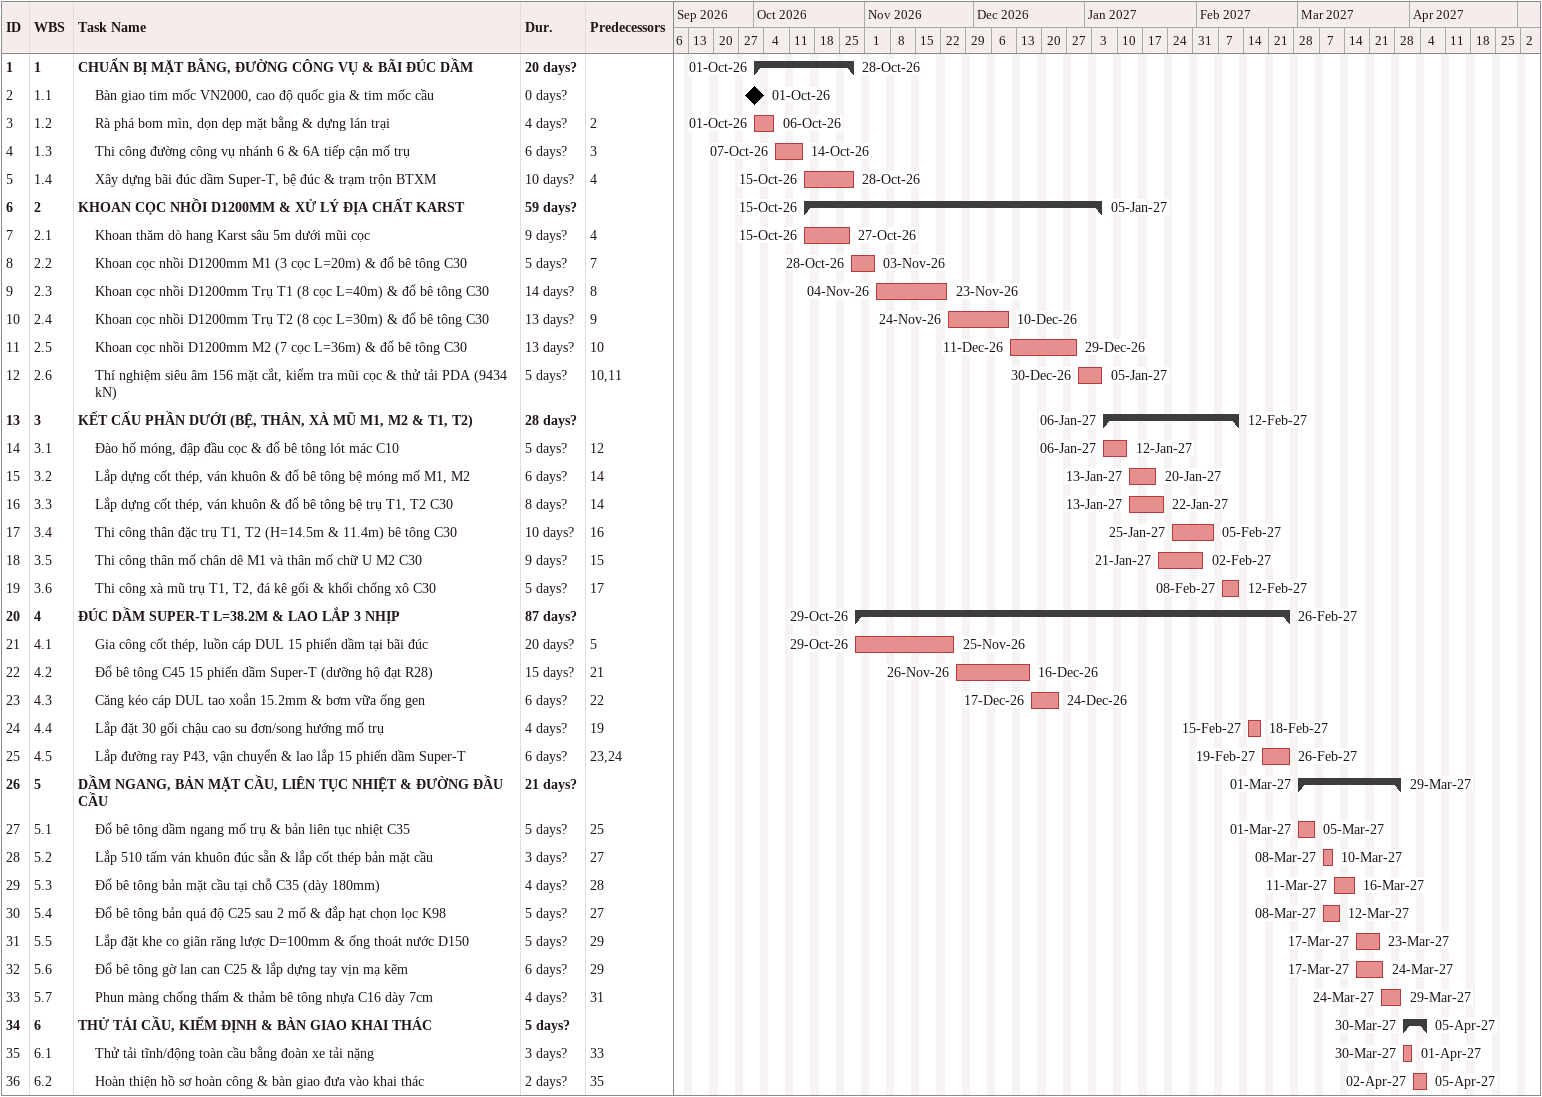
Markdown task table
| ID | WBS | Task | Duration | Start | Finish | Predecessors |
|---|---|---|---|---|---|---|
| 1 | 1 | **CHUẨN BỊ MẶT BẰNG, ĐƯỜNG CÔNG VỤ & BÃI ĐÚC DẦM** | 20d? | 2026-10-01 | 2026-10-28 |  |
| 2 | 1.1 | Bàn giao tim mốc VN2000, cao độ quốc gia & tim mốc cầu | 0d? | 2026-10-01 | 2026-10-01 |  |
| 3 | 1.2 | Rà phá bom mìn, dọn dẹp mặt bằng & dựng lán trại | 4d? | 2026-10-01 | 2026-10-06 | 2 |
| 4 | 1.3 | Thi công đường công vụ nhánh 6 & 6A tiếp cận mố trụ | 6d? | 2026-10-07 | 2026-10-14 | 3 |
| 5 | 1.4 | Xây dựng bãi đúc dầm Super-T, bệ đúc & trạm trộn BTXM | 10d? | 2026-10-15 | 2026-10-28 | 4 |
| 6 | 2 | **KHOAN CỌC NHỒI D1200MM & XỬ LÝ ĐỊA CHẤT KARST** | 59d? | 2026-10-15 | 2027-01-05 |  |
| 7 | 2.1 | Khoan thăm dò hang Karst sâu 5m dưới mũi cọc | 9d? | 2026-10-15 | 2026-10-27 | 4 |
| 8 | 2.2 | Khoan cọc nhồi D1200mm M1 (3 cọc L=20m) & đổ bê tông C30 | 5d? | 2026-10-28 | 2026-11-03 | 7 |
| 9 | 2.3 | Khoan cọc nhồi D1200mm Trụ T1 (8 cọc L=40m) & đổ bê tông C30 | 14d? | 2026-11-04 | 2026-11-23 | 8 |
| 10 | 2.4 | Khoan cọc nhồi D1200mm Trụ T2 (8 cọc L=30m) & đổ bê tông C30 | 13d? | 2026-11-24 | 2026-12-10 | 9 |
| 11 | 2.5 | Khoan cọc nhồi D1200mm M2 (7 cọc L=36m) & đổ bê tông C30 | 13d? | 2026-12-11 | 2026-12-29 | 10 |
| 12 | 2.6 | Thí nghiệm siêu âm 156 mặt cắt, kiểm tra mũi cọc & thử tải PDA (9434 kN) | 5d? | 2026-12-30 | 2027-01-05 | 10, 11 |
| 13 | 3 | **KẾT CẤU PHẦN DƯỚI (BỆ, THÂN, XÀ MŨ M1, M2 & T1, T2)** | 28d? | 2027-01-06 | 2027-02-12 |  |
| 14 | 3.1 | Đào hố móng, đập đầu cọc & đổ bê tông lót mác C10 | 5d? | 2027-01-06 | 2027-01-12 | 12 |
| 15 | 3.2 | Lắp dựng cốt thép, ván khuôn & đổ bê tông bệ móng mố M1, M2 | 6d? | 2027-01-13 | 2027-01-20 | 14 |
| 16 | 3.3 | Lắp dựng cốt thép, ván khuôn & đổ bê tông bệ trụ T1, T2 C30 | 8d? | 2027-01-13 | 2027-01-22 | 14 |
| 17 | 3.4 | Thi công thân đặc trụ T1, T2 (H=14.5m & 11.4m) bê tông C30 | 10d? | 2027-01-25 | 2027-02-05 | 16 |
| 18 | 3.5 | Thi công thân mố chân dê M1 và thân mố chữ U M2 C30 | 9d? | 2027-01-21 | 2027-02-02 | 15 |
| 19 | 3.6 | Thi công xà mũ trụ T1, T2, đá kê gối & khối chống xô C30 | 5d? | 2027-02-08 | 2027-02-12 | 17 |
| 20 | 4 | **ĐÚC DẦM SUPER-T L=38.2M & LAO LẮP 3 NHỊP** | 87d? | 2026-10-29 | 2027-02-26 |  |
| 21 | 4.1 | Gia công cốt thép, luồn cáp DUL 15 phiến dầm tại bãi đúc | 20d? | 2026-10-29 | 2026-11-25 | 5 |
| 22 | 4.2 | Đổ bê tông C45 15 phiến dầm Super-T (dưỡng hộ đạt R28) | 15d? | 2026-11-26 | 2026-12-16 | 21 |
| 23 | 4.3 | Căng kéo cáp DUL tao xoắn 15.2mm & bơm vữa ống gen | 6d? | 2026-12-17 | 2026-12-24 | 22 |
| 24 | 4.4 | Lắp đặt 30 gối chậu cao su đơn/song hướng mố trụ | 4d? | 2027-02-15 | 2027-02-18 | 19 |
| 25 | 4.5 | Lắp đường ray P43, vận chuyển & lao lắp 15 phiến dầm Super-T | 6d? | 2027-02-19 | 2027-02-26 | 23, 24 |
| 26 | 5 | **DẦM NGANG, BẢN MẶT CẦU, LIÊN TỤC NHIỆT & ĐƯỜNG ĐẦU CẦU** | 21d? | 2027-03-01 | 2027-03-29 |  |
| 27 | 5.1 | Đổ bê tông dầm ngang mố trụ & bản liên tục nhiệt C35 | 5d? | 2027-03-01 | 2027-03-05 | 25 |
| 28 | 5.2 | Lắp 510 tấm ván khuôn đúc sẵn & lắp cốt thép bản mặt cầu | 3d? | 2027-03-08 | 2027-03-10 | 27 |
| 29 | 5.3 | Đổ bê tông bản mặt cầu tại chỗ C35 (dày 180mm) | 4d? | 2027-03-11 | 2027-03-16 | 28 |
| 30 | 5.4 | Đổ bê tông bản quá độ C25 sau 2 mố & đắp hạt chọn lọc K98 | 5d? | 2027-03-08 | 2027-03-12 | 27 |
| 31 | 5.5 | Lắp đặt khe co giãn răng lược D=100mm & ống thoát nước D150 | 5d? | 2027-03-17 | 2027-03-23 | 29 |
| 32 | 5.6 | Đổ bê tông gờ lan can C25 & lắp dựng tay vịn mạ kẽm | 6d? | 2027-03-17 | 2027-03-24 | 29 |
| 33 | 5.7 | Phun màng chống thấm & thảm bê tông nhựa C16 dày 7cm | 4d? | 2027-03-24 | 2027-03-29 | 31 |
| 34 | 6 | **THỬ TẢI CẦU, KIỂM ĐỊNH & BÀN GIAO KHAI THÁC** | 5d? | 2027-03-30 | 2027-04-05 |  |
| 35 | 6.1 | Thử tải tĩnh/động toàn cầu bằng đoàn xe tải nặng | 3d? | 2027-03-30 | 2027-04-01 | 33 |
| 36 | 6.2 | Hoàn thiện hồ sơ hoàn công & bàn giao đưa vào khai thác | 2d? | 2027-04-02 | 2027-04-05 | 35 |
